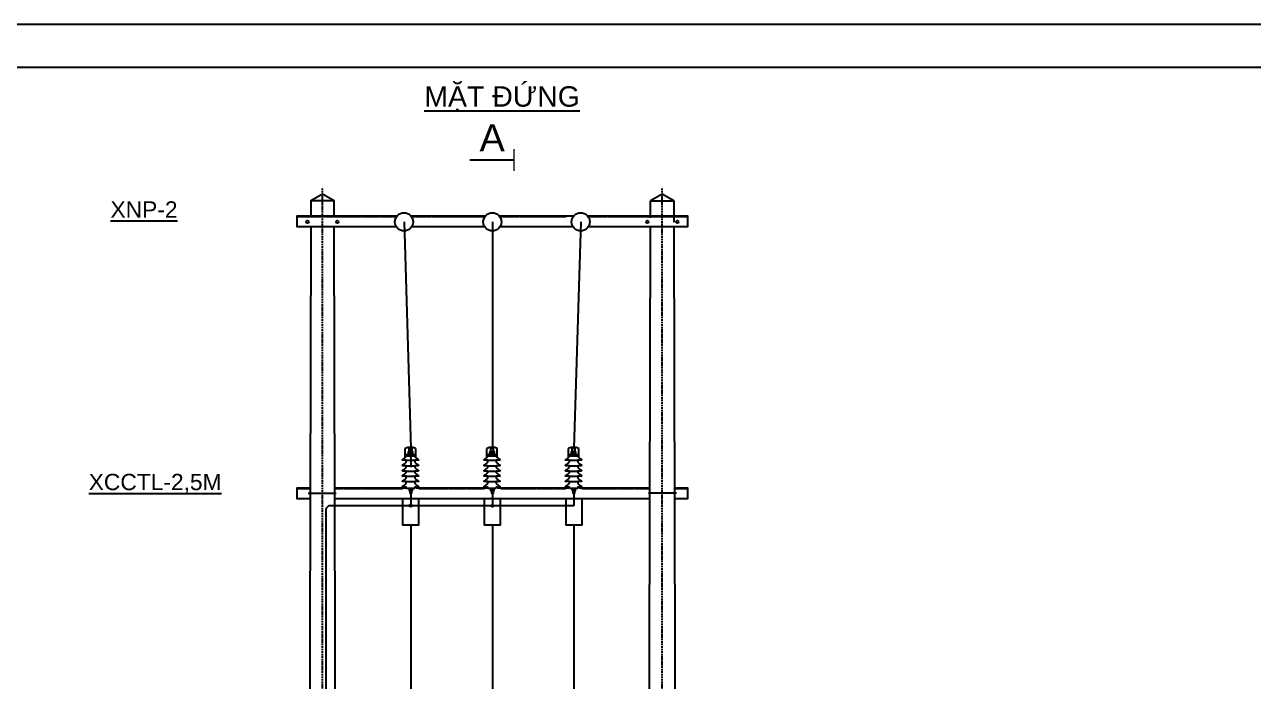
# Model space of a CAD drawing. Header units: inches. Extents: x -246336 to 136055, y -106871 to 69513.
# Drawn here: x -126574 to -117533, y 14813 to 19644 of the extents above; entities that cross this region are included whole.
import ezdxf

# ---------------------------------------------------------------- set-up
doc = ezdxf.new("R2010")
doc.units = ezdxf.units.IN
doc.header["$MEASUREMENT"] = 0
for name, pattern in [('ACAD_ISO10W100', [18.5, 12, -3, 0.5, -3]), ('DASHED', [0.75, 0.5, -0.25]), ('DASHEDX2', [1.5, 1, -0.5])]:
    doc.linetypes.add(name, pattern=pattern)
doc.layers.add('Hoa Nhon 2T1', color=7, linetype='Continuous')
doc.layers.add('XA-TT1', color=7, linetype='Continuous')
doc.styles.add('VU', font='arial.ttf', dxfattribs={"height": 12})
doc.dimstyles.new('TL1-10', dxfattribs={"dimtxt": 14, "dimasz": 7, "dimexe": 0, "dimexo": 0, "dimgap": 2, "dimtad": 1, "dimdec": 0, "dimlfac": 10, "dimzin": 9, "dimdsep": 46, "dimtxsty": 'VU', "dimblk": 'OBLIQUE', "dimcen": 2, "dimclrd": 4, "dimclre": 4, "dimclrt": 7, "dimadec": 0, "dimazin": 0, "dimtfac": 1, "dimtdec": 0, "dimtix": 1, "dimtmove": 2, "dimatfit": 3, "dimldrblk": 'OBLIQUE', "dimfxl": 1, "dimtolj": 1, "dimtzin": 9, "dimarcsym": 0})

# ---------------------------------------------------------------- blocks, each defined once
blk = doc.blocks.new('cctr-tl')
at = {"color": 4}
for p, q in [((39592.49, -6071.78), (39592.49, -6065.15)), ((39600.15, -6071.78), (39600.15, -6065.15)), ((39593.22, -6070.45), (39593.22, -6071.28)), ((39593.22, -6073.76), (39599.42, -6073.76)), ((39595.06, -6068.33), (39597.58, -6068.33)), ((39595.51, -6068.14), (39595.51, -6067.36)), ((39597.13, -6068.14), (39597.13, -6067.36)), ((39599.42, -6070.45), (39599.42, -6071.28)), ((39593.22, -6077.72), (39599.42, -6077.72)), ((39593.22, -6081.69), (39595.29, -6081.69)), ((39595.29, -6081.69), (39599.42, -6081.69)), ((39593.22, -6085.49), (39599.42, -6085.49)), ((39593.22, -6089.45), (39599.42, -6089.45))]:
    blk.add_line(p, q, dxfattribs=at)
for p, q in [((39593.22, -6094.31), (39599.42, -6094.31)), ((39597.3, -6095.97), (39595.85, -6095.97)), ((39597.14, -6096.15), (39596, -6096.15)), ((39597.14, -6096.34), (39596, -6096.34)), ((39597.14, -6096.53), (39596, -6096.53)), ((39597.14, -6096.72), (39596, -6096.72)), ((39597.14, -6096.91), (39596, -6096.91)), ((39597.14, -6097.09), (39596, -6097.09)), ((39597.14, -6097.28), (39596, -6097.28)), ((39597.14, -6097.47), (39596, -6097.47)), ((39597.14, -6097.66), (39596, -6097.66)), ((39597.14, -6097.85), (39596, -6097.85))]:
    blk.add_line(p, q)
for points in [[(39595.58, -6064.83), (39597.06, -6064.83), (39597.26, -6065.03), (39597.26, -6067.17), (39595.38, -6067.17), (39595.38, -6065.03)], [(39593.22, -6070.45), (39599.42, -6070.45), (39599.42, -6069.74), (39593.22, -6069.74)], [(39594.54, -6069.74), (39598.1, -6069.74), (39598.1, -6068.33), (39594.54, -6068.33)], [(39595.57, -6069.74), (39597.07, -6069.74), (39597.07, -6068.33), (39595.57, -6068.33)]]:
    blk.add_lwpolyline(points, close=True, dxfattribs=at)
for points in [[(39593.22, -6083.01), (39593.22, -6081.69), (39590.65, -6081.69, -0.645262), (39590.56, -6081.12, 0.077681), (39592.98, -6079.37, 0.197785), (39593.22, -6078.8), (39593.22, -6077.72), (39590.65, -6077.72, -0.645262), (39590.56, -6077.16, 0.077681), (39592.98, -6075.4, 0.197785), (39593.22, -6074.83), (39593.22, -6073.76), (39590.65, -6073.76, -0.645262), (39590.56, -6073.19, -0.00797), (39592.49, -6071.78), (39593.22, -6071.28)], [(39599.42, -6071.28, -0.010904), (39602.08, -6073.19, -0.645262), (39601.99, -6073.76), (39599.42, -6073.76), (39599.42, -6074.83, 0.197785), (39599.66, -6075.4, 0.077681), (39602.08, -6077.16, -0.645262), (39601.99, -6077.72), (39599.42, -6077.72), (39599.42, -6078.8, 0.197785), (39599.66, -6079.37, 0.077681), (39602.08, -6081.12, -0.645262), (39601.99, -6081.69), (39599.42, -6081.69), (39599.42, -6083.01)], [(39593.22, -6094.31), (39593.22, -6093.41), (39590.65, -6093.41, -0.645262), (39590.56, -6092.85, 0.077681), (39592.98, -6091.1, 0.197785), (39593.22, -6090.53), (39593.22, -6089.45), (39590.65, -6089.45, -0.645262), (39590.56, -6088.88, 0.077681), (39592.98, -6087.13, 0.197785), (39593.22, -6086.56), (39593.22, -6085.49), (39590.65, -6085.49, -0.645262), (39590.56, -6084.92, -0.00797), (39592.49, -6083.51), (39593.22, -6083.01)], [(39599.42, -6083.01, -0.010904), (39602.08, -6084.92, -0.645262), (39601.99, -6085.49), (39599.42, -6085.49), (39599.42, -6086.56, 0.197785), (39599.66, -6087.13, 0.077681), (39602.08, -6088.88, -0.645262), (39601.99, -6089.45), (39599.42, -6089.45), (39599.42, -6090.53, 0.197785), (39599.66, -6091.1, 0.077681), (39602.08, -6092.85, -0.645262), (39601.99, -6093.41), (39599.42, -6093.41), (39599.42, -6094.31)]]:
    blk.add_lwpolyline(points, format="xyb", dxfattribs=at)
for points in [[(39593.22, -6069.79), (39593.22, -6070.87)], [(39594.61, -6067.36), (39594.61, -6068.14)], [(39597.58, -6067.17), (39595.06, -6067.17)], [(39595.06, -6068.33), (39597.58, -6068.33)], [(39598.03, -6068.14), (39598.03, -6067.36)]]:
    blk.add_lwpolyline(points, dxfattribs=at)
blk.add_lwpolyline([(39602.31, -6102.29), (39602.31, -6121.49), (39590.76, -6121.49), (39590.76, -6102.29)])
at = {"flags": 128}
blk.add_lwpolyline([(39595.29, -6094.31), (39595.29, -6095.97), (39595.85, -6095.97), (39595.85, -6097.84), (39596, -6098), (39597.14, -6098), (39597.3, -6097.84), (39597.3, -6095.97), (39597.86, -6095.97), (39597.86, -6094.31)], dxfattribs=at)
at = {"color": 4}
for centre, radius, start, end in [((39596.32, -6071.27), 7.21, 57.96611, 122.03389), ((39595.06, -6067.81), 0.641, 45.1919, 134.8081), ((39595.06, -6067.69), 0.641, 225.1919, 314.8081), ((39596.32, -6069.02), 1.85, 64.05346, 115.94654), ((39596.32, -6066.48), 1.85, 244.05346, 295.94654), ((39597.58, -6067.81), 0.641, 45.1919, 134.8081), ((39597.58, -6067.69), 0.641, 225.1919, 314.8081)]:
    blk.add_arc(centre, radius, start, end, dxfattribs=at)

msp = doc.modelspace()

# ---------------------------------------------------------------- hatches: boundary and pattern name
for points in [[(-123724.461, 16105.824, 1), (-123741.237, 16105.824, 1)], [(-123124.462, 16104.869, 1), (-123141.239, 16104.869, 1)]]:
    msp.add_hatch(color=256).paths.add_polyline_path(points)

# ---------------------------------------------------------------- linework, layer by layer
at = {"color": 1}
for p, q in [((-123782.787, 18193.107), (-123732.712, 16528.851)), ((-123132.787, 18193.107), (-123132.686, 16528.851)), ((-122482.76, 18193.134), (-122532.706, 16528.851)), ((-124487.51, 16197.08), (-124281.544, 16197.08)), ((-121777.968, 16197.08), (-121983.934, 16197.08)), ((-123732.684, 15962.265), (-123732.492, 12192.917)), ((-123132.68, 15962.265), (-123132.492, 11646.99)), ((-122532.685, 15962.265), (-122532.492, 12192.917))]:
    msp.add_line(p, q, dxfattribs=at)
msp.add_line((-123735.281, 16528.851), (-123732.739, 16388.26))
at = {"color": 1, "const_width": 10}
msp.add_lwpolyline([(-122973.685, 18728.094), (-122973.685, 18566.542)], dxfattribs=at)
at = {"color": 2}
for points in [[(-124297.264, 18347.08), (-124382.739, 18397.08), (-124468.214, 18347.08)], [(-121797.264, 18347.08), (-121882.739, 18397.08), (-121968.214, 18347.08)], [(-121797.264, 18347.08), (-121882.739, 18397.08), (-121968.214, 18347.08)], [(-124297.003, 18237.08), (-124297.264, 18347.08), (-124468.214, 18347.08), (-124468.475, 18237.08)], [(-121968.477, 18224.083), (-121968.214, 18347.08)], [(-121968.214, 18347.08), (-121797.264, 18347.08), (-121796.81, 18190.989)], [(-124468.666, 18157.08), (-124485.517, 11072.583)], [(-124279.96, 11072.583), (-124296.812, 18157.08)], [(-121988.441, 9746.157), (-121968.668, 18157.08)], [(-121796.81, 18157.08), (-121777.037, 9746.157)]]:
    msp.add_lwpolyline(points, dxfattribs=at)
for points in [[(-123839.263, 18157.08), (-124568.648, 18157.08), (-124568.648, 18237.08), (-123833.323, 18237.08)], [(-123732.252, 18237.08), (-123183.323, 18237.08)], [(-123082.252, 18237.08), (-122533.319, 18237.08)], [(-122432.202, 18237.08), (-121696.83, 18237.08), (-121696.83, 18157.08), (-122426.302, 18157.08)], [(-123189.263, 18157.08), (-123726.312, 18157.08)], [(-122539.219, 18157.08), (-123076.312, 18157.08)], [(-124473.988, 16157.08), (-124568.648, 16157.08), (-124568.648, 16237.08), (-124473.767, 16237.08)], [(-124291.711, 16237.08), (-123768.964, 16237.08)], [(-123696.514, 16237.08), (-123168.964, 16237.08)], [(-123096.514, 16237.08), (-122568.964, 16237.08)], [(-122496.514, 16237.08), (-121973.767, 16237.08)], [(-121791.711, 16237.08), (-121696.83, 16237.08), (-121696.83, 16157.08), (-121791.49, 16157.08)], [(-123765.76, 16157.08), (-124291.49, 16157.08)], [(-121973.988, 16157.08), (-123765.76, 16157.08)]]:
    msp.add_lwpolyline(points)
for centre, radius in [((-124492.852, 18193.08), 9), ((-124272.852, 18193.08), 9), ((-121992.739, 18193.08), 9), ((-121772.739, 18193.08), 9), ((-123732.884, 16105.824), 8.388), ((-123132.886, 16104.869), 8.388)]:
    msp.add_circle(centre, radius)
at = {"ltscale": 5}
for centre in [(-123782.787, 18193.107), (-123132.787, 18193.107), (-122482.76, 18193.134)]:
    msp.add_circle(centre, 66.988, dxfattribs=at)
at = {"layer": 'Defpoints', "color": 0}
msp.add_lwpolyline([(-107042.734, 19644.113), (-132882.489, 19644.113), (-132882.489, 1536.098), (-107042.734, 1536.098)], close=True, dxfattribs=at)
at = {"layer": 'Hoa Nhon 2T1', "color": 1}
msp.add_lwpolyline([(-131321.453, 1848.305), (-131321.453, 19331.906), (-107354.941, 19331.906), (-107354.941, 1848.305)], close=True, dxfattribs=at)
at = {"layer": 'XA-TT1', "color": 4, "linetype": 'ACAD_ISO10W100'}
for p, q in [((-124382.739, 8197.198), (-124382.739, 18447.08)), ((-121882.739, 8197.08), (-121882.739, 18447.08))]:
    msp.add_line(p, q, dxfattribs=at)
at = {"layer": 'XA-TT1', "color": 4, "linetype": 'DASHEDX2', "ltscale": 5}
for p, q in [((-123839.298, 18229.08), (-124568.648, 18229.08)), ((-123189.298, 18229.08), (-123726.277, 18229.08)), ((-122589.313, 18229.08), (-123076.277, 18229.08)), ((-121696.83, 18229.08), (-122426.233, 18229.08)), ((-124473.252, 16229.08), (-124568.648, 16229.08)), ((-123791.717, 16229.08), (-124292.226, 16229.08)), ((-123191.717, 16229.08), (-123673.761, 16229.08)), ((-122591.717, 16229.08), (-123073.761, 16229.08)), ((-121973.282, 16229.08), (-122473.761, 16229.08)), ((-121696.83, 16229.08), (-121792.196, 16229.08))]:
    msp.add_line(p, q, dxfattribs=at)
at = {"layer": 'XA-TT1', "color": 6, "linetype": 'DASHED', "ltscale": 7}
for p, q in [((-123732.739, 16197.176), (-123732.884, 16105.824)), ((-123132.739, 16197.176), (-123132.884, 16105.824)), ((-122532.739, 16197.176), (-122532.693, 16103.914)), ((-123766.097, 16105.877), (-124322.749, 16105.877)), ((-122532.693, 16103.914), (-123766.097, 16105.877)), ((-124358.676, 16069.95), (-124358.676, 10507.08))]:
    msp.add_line(p, q, dxfattribs=at)
msp.add_arc((-124322.749, 16069.95), 35.927, 90, 180, dxfattribs=at)

# ---------------------------------------------------------------- block references
at = {"xscale": 10, "yscale": 10, "zscale": 10}
for p in [(-519698.478, 77177.15), (-519098.478, 77177.15), (-518498.478, 77177.15)]:
    msp.add_blockref('cctr-tl', p, dxfattribs=at)

# ---------------------------------------------------------------- texts
at = {"ltscale": 5, "width": 1572.96808, "attachment_point": 5, "style": 'VU'}
for s, insert, char_height in [('\\A1;{\\LMẶT ĐỨNG}', (-123061.154, 19098.979), 150), ('\\A1;{\\LXNP-2}', (-125695.601, 18284.188), 119.97575), ('\\A1;{\\LXCCTL-2,5M}', (-125613.736, 16268.857), 119.97575)]:
    msp.add_mtext(s, dxfattribs=dict(at, insert=insert, char_height=char_height))
at = {"layer": 'XA-TT1', "linetype": 'Continuous', "insert": (-123040.815, 18911.594), "char_height": 200, "width": 224.69066, "attachment_point": 3, "style": 'VU'}
msp.add_mtext('A', dxfattribs=at)

# ---------------------------------------------------------------- leaders
msp.add_leader([(-122973.685, 18647.318), (-123297.809, 18647.318)], dimstyle='TL1-10', override={"dimgap": 2, "dimtad": 0, "dimclrd": 3})

doc.saveas('drawing.dxf')
